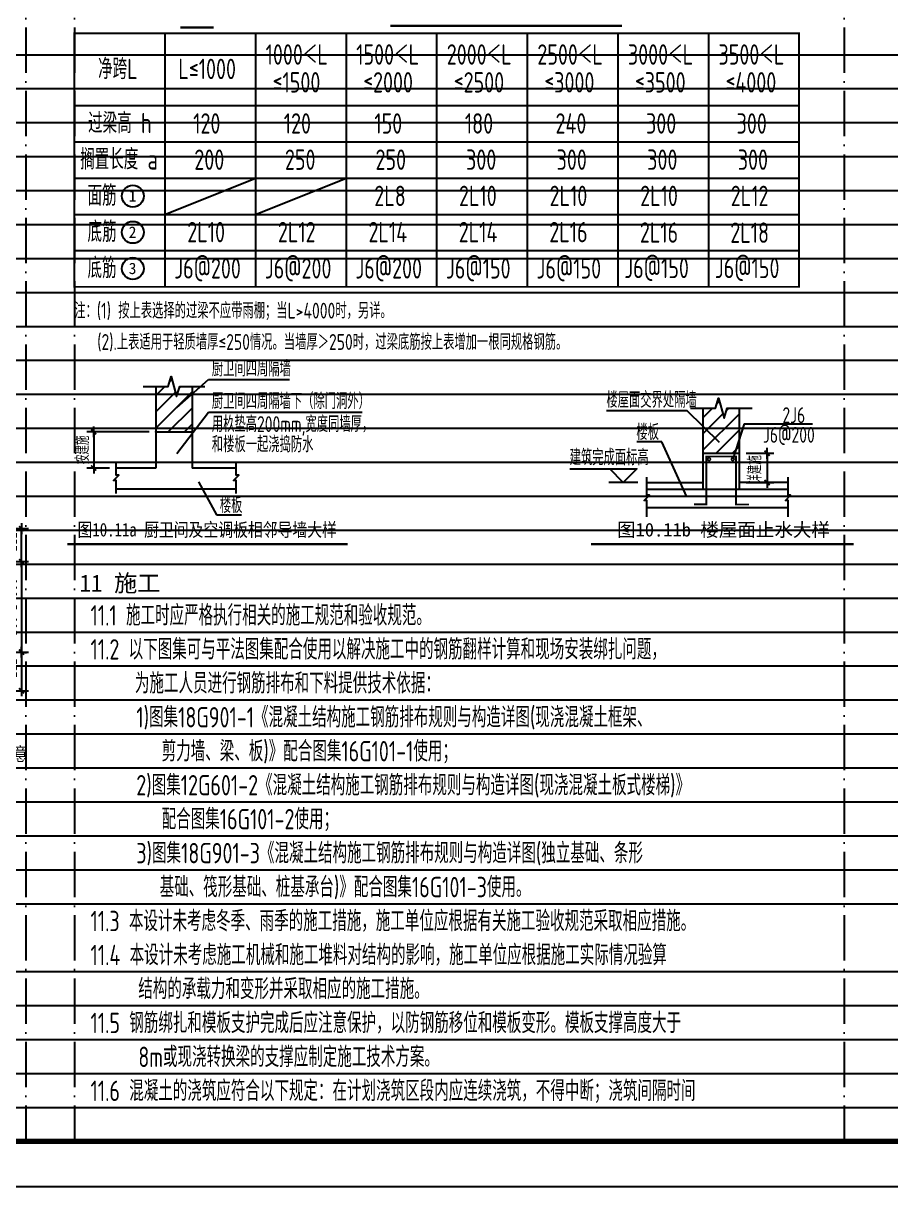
# Model space of a CAD drawing. Extents: x -1712635 to -854203, y -534641 to -21985.
# Drawn here: x -1557435 to -1538280, y -120393 to -94699 of the extents above; entities that cross this region are included whole.
import ezdxf
from ezdxf.enums import TextEntityAlignment as Align

# ---------------------------------------------------------------- set-up
doc = ezdxf.new("R2010")
doc.units = 0
doc.header["$LTSCALE"] = 1000
doc.linetypes.add('D1', pattern=[14, 10, -2, 0, -2])
doc.layers.get('0').update_dxf_attribs({"linetype": 'CONTINUOUS'})
doc.layers.get('Defpoints').update_dxf_attribs({"linetype": 'CONTINUOUS'})
for name, color, linetype in [('C-SHET-TTLB', 11, 'CONTINUOUS'), ('S-DETL-DIM', 151, 'CONTINUOUS'), ('S-DETL-HATCH', 253, 'CONTINUOUS'), ('S-DETL-LINE1', 2, 'CONTINUOUS'), ('S-DETL-RBAR', 1, 'CONTINUOUS'), ('S-DETL-TEXT', 7, 'CONTINUOUS')]:
    doc.layers.add(name, color=color, linetype=linetype)
doc.layers.add('S-1-TEXT', color=7, linetype='CONTINUOUS', lineweight=18)
doc.styles.add('TS', font='tssdeng.shx', dxfattribs={"width": 0.7, "bigfont": 'tssdchn.shx'})
doc.styles.add('TXT5', font='simhei.ttf')
doc.styles.add('黑体', font='simhei.ttf')
doc.dimstyles.new('DIM25', dxfattribs={"dimtxt": 300, "dimasz": 0.8, "dimexe": 150, "dimexo": 150, "dimgap": 100, "dimtad": 1, "dimdec": 0, "dimlfac": 0.25, "dimrnd": 1, "dimzin": 0, "dimdsep": 46, "dimtxsty": 'TS', "dimblk": '_DIMX', "dimcen": 0, "dimclrd": 256, "dimclre": 256, "dimclrt": 43, "dimadec": 1, "dimazin": 0, "dimtfac": 1, "dimtdec": 0, "dimtix": 1, "dimtmove": 2, "dimatfit": 3, "dimldrblk": 'ARCHTICK', "dimfxl": 0, "dimtolj": 1, "dimtzin": 1, "dimarcsym": 0})

# ---------------------------------------------------------------- blocks, each defined once
blk = doc.blocks.new('_DIMX')
blk.add_line((-150, 0), (150, 0))
at = {"const_width": 50}
blk.add_lwpolyline([(-70, -70), (70, 70)], dxfattribs=at)
blk = doc.blocks.new('*D1545')
at = {"layer": 'Defpoints', "color": 0}
for p in [(-1554508, -103721), (-1555880, -104521), (-1555383, -104521)]:
    blk.add_point(p, dxfattribs=at)
at = {"layer": 'S-DETL-DIM', "lineweight": -2}
for p, q in [((-1554658, -103721), (-1556030, -103721)), ((-1555880, -103722), (-1555880, -104520)), ((-1555533, -104521), (-1556030, -104521))]:
    blk.add_line(p, q, dxfattribs=at)
at = {"layer": 'S-DETL-DIM', "lineweight": -2, "xscale": 0.8, "yscale": 0.8, "zscale": 0.8}
for p, rotation in [((-1555880, -103721), 90), ((-1555880, -104521), 270)]:
    blk.add_blockref('_DIMX', p, dxfattribs=dict(at, rotation=rotation))
at = {"layer": 'S-DETL-DIM', "color": 43, "insert": (-1556130, -104121), "char_height": 300, "attachment_point": 5, "rotation": 90, "style": 'TS'}
blk.add_mtext('\\A1;按建施', dxfattribs=at)
blk = doc.blocks.new('_ArchTick')
at = {"color": 0, "const_width": 0.35}
blk.add_lwpolyline([(-0.5, -0.5), (0.5, 0.5)], dxfattribs=at)
blk = doc.blocks.new('*D1546')
at = {"layer": 'Defpoints', "color": 0}
for p in [(-1541620, -104195), (-1541620, -104842), (-1541011, -104842)]:
    blk.add_point(p, dxfattribs=at)
at = {"layer": 'S-DETL-DIM', "lineweight": -2}
for p, q in [((-1541470, -104195), (-1540861, -104195)), ((-1541011, -104196), (-1541011, -104841)), ((-1541470, -104842), (-1540861, -104842))]:
    blk.add_line(p, q, dxfattribs=at)
at = {"layer": 'S-DETL-DIM', "lineweight": -2, "xscale": 0.8, "yscale": 0.8, "zscale": 0.8}
for p, rotation in [((-1541011, -104195), 90), ((-1541011, -104842), 270)]:
    blk.add_blockref('_DIMX', p, dxfattribs=dict(at, rotation=rotation))
at = {"layer": 'S-DETL-DIM', "color": 43, "insert": (-1541283, -104553), "char_height": 300, "attachment_point": 5, "rotation": 90, "style": 'TS'}
blk.add_mtext('\\A1;详建施', dxfattribs=at)
blk = doc.blocks.new('*D1580')
at = {"layer": 'Defpoints', "color": 0}
for p in [(-1558354, -108587), (-1558354, -109439), (-1557472, -109439)]:
    blk.add_point(p, dxfattribs=at)
at = {"layer": 'S-DETL-DIM', "lineweight": -2}
for p, q in [((-1558204, -108587), (-1557322, -108587)), ((-1557472, -108587), (-1557472, -109438)), ((-1558204, -109439), (-1557322, -109439))]:
    blk.add_line(p, q, dxfattribs=at)
at = {"layer": 'S-DETL-DIM', "lineweight": -2, "xscale": 0.8, "yscale": 0.8, "zscale": 0.8}
for p, rotation in [((-1557472, -108587), 90), ((-1557472, -109439), 270)]:
    blk.add_blockref('_DIMX', p, dxfattribs=dict(at, rotation=rotation))
at = {"layer": 'S-DETL-DIM', "color": 43, "insert": (-1557722, -109013), "char_height": 300, "attachment_point": 5, "rotation": 90, "style": 'TS'}
blk.add_mtext('\\A1;≥LaE', dxfattribs=at)
blk = doc.blocks.new('*D1581')
at = {"layer": 'Defpoints', "color": 0}
for p in [(-1558354, -105859), (-1557472, -105859), (-1558354, -106587)]:
    blk.add_point(p, dxfattribs=at)
at = {"layer": 'S-DETL-DIM', "lineweight": -2}
for p, q in [((-1558204, -105859), (-1557322, -105859)), ((-1557472, -105858), (-1557472, -105857)), ((-1557472, -106587), (-1557472, -105859)), ((-1558204, -106587), (-1557322, -106587)), ((-1557472, -106587), (-1557472, -106588))]:
    blk.add_line(p, q, dxfattribs=at)
at = {"layer": 'S-DETL-DIM', "lineweight": -2, "xscale": 0.8, "yscale": 0.8, "zscale": 0.8}
for p, rotation in [((-1557472, -105859), 270), ((-1557472, -106587), 90)]:
    blk.add_blockref('_DIMX', p, dxfattribs=dict(at, rotation=rotation))
at = {"layer": 'S-DETL-DIM', "color": 43, "insert": (-1557722, -106223), "char_height": 300, "attachment_point": 5, "rotation": 90, "style": 'TS'}
blk.add_mtext('\\A1;≥LaE', dxfattribs=at)
blk = doc.blocks.new('*D1582')
at = {"layer": 'Defpoints', "color": 0}
for p in [(-1558354, -106587), (-1558354, -108587), (-1557472, -108587)]:
    blk.add_point(p, dxfattribs=at)
at = {"layer": 'S-DETL-DIM', "lineweight": -2}
for p, q in [((-1558204, -106587), (-1557322, -106587)), ((-1557472, -106587), (-1557472, -108586)), ((-1558204, -108587), (-1557322, -108587))]:
    blk.add_line(p, q, dxfattribs=at)
at = {"layer": 'S-DETL-DIM', "lineweight": -2, "xscale": 0.8, "yscale": 0.8, "zscale": 0.8}
for p, rotation in [((-1557472, -106587), 90), ((-1557472, -108587), 270)]:
    blk.add_blockref('_DIMX', p, dxfattribs=dict(at, rotation=rotation))
at = {"layer": 'S-DETL-DIM', "color": 43, "insert": (-1557722, -107587), "char_height": 300, "attachment_point": 5, "rotation": 90, "style": 'TS'}
blk.add_mtext('\\A1;300≤b≤800', dxfattribs=at)

msp = doc.modelspace()

# ---------------------------------------------------------------- hatches: boundary and pattern name
at = {"layer": 'S-DETL-HATCH'}
h = msp.add_hatch(dxfattribs=at)
h.set_pattern_fill('ANSI31', color=256, scale=80, style=0)
h.set_pattern_definition([(45, (-2175786.52, -46367.55), (-179.60512, 179.60512), [])])
h.paths.add_polyline_path([(-1553708.47, -103720.94), (-1553708.47, -102722.93), (-1553978.47, -102722.93), (-1554048.47, -102942.93), (-1554168.47, -102502.93), (-1554238.47, -102722.93), (-1554508.47, -102722.93), (-1554508.47, -103720.94)])
h = msp.add_hatch(dxfattribs=at)
h.set_pattern_fill('ANSI31', color=256, scale=80, style=0)
h.set_pattern_definition([(45, (-2172235.4, -46766.7), (-179.60512, 179.60512), [])])
h.paths.add_polyline_path([(-1541620.28, -104195.1), (-1541620.28, -103197.08), (-1541890.28, -103197.08), (-1541960.28, -103417.08), (-1542080.28, -102977.08), (-1542150.28, -103197.08), (-1542420.28, -103197.08), (-1542420.28, -104195.1)])

# ---------------------------------------------------------------- linework, layer by layer
at = {"layer": 'C-SHET-TTLB'}
msp.add_lwpolyline([(-1490462.67, -60992.79), (-1490462.67, -120392.79), (-1595562.67, -120392.79), (-1595562.67, -60992.79)], close=True, dxfattribs=at)
at = {"layer": 'C-SHET-TTLB', "const_width": 120}
msp.add_lwpolyline([(-1593722.67, -61992.79), (-1491462.67, -61992.79), (-1491462.67, -119392.79), (-1593722.67, -119392.79)], close=True, dxfattribs=at)
at = {"layer": 'Defpoints', "color": 252, "linetype": 'D1', "ltscale": 0.1}
for p, q in [((-1557378.67, -65392.79), (-1557378.67, -119392.79)), ((-1556306.67, -65392.79), (-1556306.67, -119392.79)), ((-1539306.67, -65392.79), (-1539306.67, -119392.79))]:
    msp.add_line(p, q, dxfattribs=at)
at = {"layer": 'Defpoints', "color": 252}
for p, q in [((-1593722.67, -95392.79), (-1520162.67, -95392.79)), ((-1593722.67, -96142.79), (-1520162.67, -96142.79)), ((-1593722.67, -96892.79), (-1520162.67, -96892.79)), ((-1593722.67, -97642.79), (-1520162.67, -97642.79)), ((-1593722.67, -98392.79), (-1520162.67, -98392.79)), ((-1593722.67, -99142.79), (-1520162.67, -99142.79)), ((-1593722.67, -99892.79), (-1520162.67, -99892.79)), ((-1593722.67, -100642.79), (-1520162.67, -100642.79)), ((-1593722.67, -101392.79), (-1520162.67, -101392.79)), ((-1593722.67, -102142.79), (-1520162.67, -102142.79)), ((-1593722.67, -102892.79), (-1520162.67, -102892.79)), ((-1593722.67, -103642.79), (-1520162.67, -103642.79)), ((-1593722.67, -104392.79), (-1520162.67, -104392.79)), ((-1593722.67, -105142.79), (-1520162.67, -105142.79)), ((-1593722.67, -105892.79), (-1520162.67, -105892.79)), ((-1593722.67, -106642.79), (-1520162.67, -106642.79)), ((-1593722.67, -107392.79), (-1520162.67, -107392.79)), ((-1593722.67, -108142.79), (-1520162.67, -108142.79)), ((-1593722.67, -108892.79), (-1520162.67, -108892.79)), ((-1593722.67, -109642.79), (-1520162.67, -109642.79)), ((-1593722.67, -110392.79), (-1520162.67, -110392.79)), ((-1593722.67, -111142.79), (-1520162.67, -111142.79)), ((-1593722.67, -111892.79), (-1520162.67, -111892.79)), ((-1593722.67, -112642.79), (-1520162.67, -112642.79)), ((-1593722.67, -113392.79), (-1520162.67, -113392.79)), ((-1593722.67, -114142.79), (-1520162.67, -114142.79)), ((-1593722.67, -115642.79), (-1520162.67, -115642.79)), ((-1593722.67, -116392.79), (-1520162.67, -116392.79)), ((-1593722.67, -117142.79), (-1520162.67, -117142.79)), ((-1593722.67, -117892.79), (-1520162.67, -117892.79)), ((-1593722.67, -118642.79), (-1520162.67, -118642.79))]:
    msp.add_line(p, q, dxfattribs=at)
at = {"layer": 'S-DETL-DIM'}
for points in [[(-1554788.47, -102722.93), (-1554238.47, -102722.93), (-1554168.47, -102502.93), (-1554048.47, -102942.93), (-1553978.47, -102722.93), (-1553428.47, -102722.93)], [(-1542700.28, -103197.08), (-1542150.28, -103197.08), (-1542080.28, -102977.08), (-1541960.28, -103417.08), (-1541890.28, -103197.08), (-1541340.28, -103197.08)], [(-1555383.18, -105085.08), (-1555383.18, -104794.16), (-1555441.35, -104794.15), (-1555325, -104677.79), (-1555383.18, -104677.78), (-1555383.18, -104386.85)], [(-1552736.28, -105085.08), (-1552736.28, -104794.16), (-1552794.46, -104794.15), (-1552678.11, -104677.79), (-1552736.28, -104677.78), (-1552736.28, -104386.85)], [(-1543662.88, -105601.2), (-1543662.88, -105237.95), (-1543721.05, -105237.94), (-1543604.7, -105121.59), (-1543662.88, -105121.58), (-1543662.88, -104726.2)], [(-1540547.78, -105601.2), (-1540547.78, -105237.95), (-1540605.95, -105237.94), (-1540489.6, -105121.59), (-1540547.78, -105121.58), (-1540547.78, -104726.2)]]:
    msp.add_lwpolyline(points, dxfattribs=at)
at = {"layer": 'S-DETL-LINE1'}
for p, q in [((-1554508.47, -102722.93), (-1554508.47, -104520.8)), ((-1553708.47, -102722.93), (-1553708.47, -104520.8)), ((-1542420.28, -104995.1), (-1542420.28, -103197.08)), ((-1541620.28, -104995.1), (-1541620.28, -103197.08)), ((-1554508.47, -103720.94), (-1553708.47, -103720.94)), ((-1542420.28, -104195.1), (-1541620.28, -104195.1)), ((-1554508.47, -104520.8), (-1555383.18, -104520.8)), ((-1552736.28, -104520.8), (-1553708.47, -104520.8)), ((-1552736.28, -104986.29), (-1555383.18, -104986.29)), ((-1543662.88, -104842.1), (-1542420.28, -104842.1)), ((-1540547.78, -104995.1), (-1543662.88, -104995.1)), ((-1540547.78, -104842.1), (-1541620.28, -104842.1)), ((-1543662.88, -105395.1), (-1540554.44, -105395.1))]:
    msp.add_line(p, q, dxfattribs=at)
at = {"layer": 'S-DETL-LINE1', "color": 0, "linetype": 'ByBlock'}
for p in [(-1554508.47, -103720.94), (-1553708.47, -103720.94)]:
    msp.add_point(p, dxfattribs=at)
at = {"layer": 'S-DETL-RBAR', "color": 1, "const_width": 40}
msp.add_lwpolyline([(-1542621.3, -105324.06), (-1542350.28, -105324.06), (-1542350.28, -104265.1), (-1541697.89, -104265.1), (-1541697.89, -105325.16), (-1541408.62, -105325.16)], dxfattribs=at)
at = {"layer": 'S-DETL-RBAR', "color": 1, "const_width": 60}
for points in [[(-1542272.78, -104325.1, -1), (-1542307.78, -104325.1, -1)], [(-1541750.36, -104325.1, -1), (-1541785.36, -104325.1, -1)]]:
    msp.add_lwpolyline(points, format="xyb", close=True, dxfattribs=at)
at = {"layer": 'S-DETL-TEXT'}
for p, q in [((-1552306.67, -94920.07), (-1552306.67, -100520.07)), ((-1550306.67, -94920.07), (-1550306.67, -100520.07)), ((-1548306.67, -94920.07), (-1548306.67, -100520.07)), ((-1546306.67, -94920.07), (-1546306.67, -100520.07)), ((-1544306.67, -94920.07), (-1544306.67, -100520.07)), ((-1542306.67, -94920.07), (-1542306.67, -100520.07)), ((-1540306.67, -94920.07), (-1540306.67, -100520.07)), ((-1556306.67, -97320.07), (-1540306.67, -97320.07)), ((-1556306.67, -98120.07), (-1540306.67, -98120.07)), ((-1554306.67, -98920.07), (-1552306.67, -98120.07)), ((-1552306.67, -98920.07), (-1550306.67, -98120.07)), ((-1556306.67, -98920.07), (-1540306.67, -98920.07)), ((-1556306.67, -99720.07), (-1540306.67, -99720.07)), ((-1554043.99, -103181.61), (-1553342.27, -102567.53)), ((-1553342.27, -102567.53), (-1551557.52, -102567.53)), ((-1554043.99, -104201.44), (-1553342.27, -103286.24)), ((-1553342.27, -103286.24), (-1549953.6, -103286.24)), ((-1542774.2, -103257.34), (-1544558.95, -103257.34)), ((-1542064.59, -103959.57), (-1542774.2, -103257.34)), ((-1541515.23, -103541.78), (-1541767.86, -104325.1)), ((-1541515.23, -103541.78), (-1540010.73, -103541.78)), ((-1543337.08, -103939.89), (-1543885.21, -103939.89)), ((-1542779.09, -105156.02), (-1543337.08, -103939.89)), ((-1553567.42, -104823.47), (-1553164.79, -105551.85)), ((-1543861.63, -104842.1), (-1544508.09, -104842.1)), ((-1553164.79, -105551.85), (-1552616.66, -105551.85))]:
    msp.add_line(p, q, dxfattribs=at)
for points, const_width in [([(-1553232.51, -94793.15), (-1553966, -94793.15)], 50), ([(-1549330.99, -94753.24), (-1544213.62, -94753.24)], 50), ([(-1540306.67, -94920.07), (-1540306.67, -100520.07), (-1556306.67, -100520.07), (-1556306.67, -94920.07), (-1540306.67, -94920.07)], 40), ([(-1554306.67, -94920.07), (-1554306.67, -100520.07)], 40), ([(-1556306.67, -96520.07), (-1540306.67, -96520.07)], 40), ([(-1556464.41, -106204.33), (-1550269.77, -106204.33)], 50), ([(-1544901.32, -106204.33), (-1539097.25, -106204.33)], 50)]:
    msp.add_lwpolyline(points, dxfattribs=dict(at, const_width=const_width))
at = {"layer": 'S-DETL-TEXT', "flags": 128}
msp.add_lwpolyline([(-1545364.78, -104542.1), (-1543884.86, -104542.1), (-1544184.86, -104842.1), (-1544484.86, -104542.1)], dxfattribs=at)
at = {"layer": 'S-DETL-TEXT', "color": 0, "const_width": 40}
msp.add_lwpolyline([(-1562259.25, -111142.79), (-1557029.77, -111142.79)], dxfattribs=at)
at = {"layer": 'S-DETL-TEXT'}
for centre in [(-1555015.18, -98515.86), (-1555015.18, -99315.86), (-1555015.18, -100115.86)]:
    msp.add_circle(centre, 241.41, dxfattribs=at)

# ---------------------------------------------------------------- texts
at = {"layer": 'S-1-TEXT', "style": '黑体'}
msp.add_text('11 施工', height=375, dxfattribs=at).set_placement((-1556194.8, -107250.36))
at = {"layer": 'S-1-TEXT', "style": 'TS', "width": 0.75}
for s, p in [('11.1 施工时应严格执行相关的施工规范和验收规范。', (-1555949.9, -108000.36)), ('11.2 以下图集可与平法图集配合使用以解决施工中的钢筋翻样计算和现场安装绑扎问题，', (-1555949.9, -108750.36)), ('为施工人员进行钢筋排布和下料提供技术依据：', (-1554968.4, -109500.36)), ('1)图集18G901-1《混凝土结构施工钢筋排布规则与构造详图(现浇混凝土框架、', (-1554938.59, -110250.36)), ('剪力墙、梁、板)》配合图集16G101-1使用；', (-1554378.84, -111000.36)), ('2)图集12G601-2《混凝土结构施工钢筋排布规则与构造详图(现浇混凝土板式楼梯)》', (-1554938.59, -111750.36)), ('配合图集16G101-2使用；', (-1554378.84, -112500.36)), ('3)图集18G901-3《混凝土结构施工钢筋排布规则与构造详图(独立基础、条形', (-1554938.59, -113250.36)), ('基础、筏形基础、桩基承台)》配合图集16G101-3使用。', (-1554423.4, -114000.36)), ('11.3 本设计未考虑冬季、雨季的施工措施，施工单位应根据有关施工验收规范采取相应措施。', (-1555949.9, -114750.36)), ('11.4 本设计未考虑施工机械和施工堆料对结构的影响，施工单位应根据施工实际情况验算', (-1555949.9, -115500.36)), ('结构的承载力和变形并采取相应的施工措施。', (-1554894.73, -116250.36)), ('11.5 钢筋绑扎和模板支护完成后应注意保护，以防钢筋移位和模板变形。模板支撑高度大于', (-1555949.9, -117000.36)), ('8m或现浇转换梁的支撑应制定施工技术方案。', (-1554894.73, -117750.36)), ('11.6 混凝土的浇筑应符合以下规定：在计划浇筑区段内应连续浇筑，不得中断；浇筑间隔时间', (-1555949.9, -118500.36))]:
    msp.add_text(s, height=450, dxfattribs=at).set_placement(p)
at = {"layer": 'S-DETL-TEXT'}
for s, height, style, width, p in [('1000＜L', 450, 'TS', 0.75, (-1552083.43, -95613.49)), ('1500＜L', 450, 'TS', 0.75, (-1550083.43, -95613.49)), ('2000＜L', 450, 'TS', 0.75, (-1548083.43, -95613.49)), ('2500＜L', 450, 'TS', 0.75, (-1546083.43, -95613.49)), ('3000＜L', 450, 'TS', 0.75, (-1544083.43, -95613.49)), ('3500＜L', 450, 'TS', 0.75, (-1542083.43, -95613.49)), ('净跨L', 450, 'TS', 0.75, (-1555782.37, -95932.38)), (' L≤1000', 450, 'TS', 0.75, (-1554216.37, -95932.38)), ('≤1500', 450, 'TS', 0.75, (-1551929.71, -96228.31)), ('≤2000', 450, 'TS', 0.75, (-1549929.71, -96228.31)), ('≤2500', 450, 'TS', 0.75, (-1547929.71, -96228.31)), ('≤3000', 450, 'TS', 0.75, (-1545929.71, -96228.31)), ('≤3500', 450, 'TS', 0.75, (-1543929.71, -96228.31)), ('≤4000', 450, 'TS', 0.75, (-1541929.71, -96228.31)), ('过梁高 h', 450, 'TS', 0.75, (-1556003.53, -97128.73)), ('120', 450, 'TS', 0.75, (-1553683.12, -97136.42)), ('120', 450, 'TS', 0.75, (-1551683.12, -97136.42)), ('150', 450, 'TS', 0.75, (-1549683.12, -97136.42)), ('180', 450, 'TS', 0.75, (-1547683.12, -97136.42)), ('240', 450, 'TS', 0.75, (-1545683.12, -97136.42)), ('300', 450, 'TS', 0.75, (-1543683.12, -97136.42)), ('300', 450, 'TS', 0.75, (-1541683.12, -97136.42)), ('搁置长度 a', 450, 'TS', 0.75, (-1556177.96, -97928.73)), ('200', 450, 'TS', 0.75, (-1553657.16, -97936.42)), ('250', 450, 'TS', 0.75, (-1551657.16, -97936.42)), ('250', 450, 'TS', 0.75, (-1549657.16, -97936.42)), ('300', 450, 'TS', 0.75, (-1547657.16, -97936.42)), ('300', 450, 'TS', 0.75, (-1545657.16, -97936.42)), ('300', 450, 'TS', 0.75, (-1543657.16, -97936.42)), ('300', 450, 'TS', 0.75, (-1541657.16, -97936.42)), ('面筋', 450, 'TS', 0.75, (-1556015.56, -98728.73)), ('2L8', 450, 'TS', 0.75, (-1549683.12, -98736.42)), ('2L10', 450, 'TS', 0.75, (-1547812.92, -98736.42)), ('2L10', 450, 'TS', 0.75, (-1545812.92, -98736.42)), ('2L10', 450, 'TS', 0.75, (-1543812.92, -98736.42)), ('2L12', 450, 'TS', 0.75, (-1541812.92, -98736.42)), ('底筋', 450, 'TS', 0.75, (-1556015.56, -99528.73)), ('2L10', 450, 'TS', 0.75, (-1553812.92, -99536.42)), ('2L12', 450, 'TS', 0.75, (-1551812.92, -99536.42)), ('2L14', 450, 'TS', 0.75, (-1549812.92, -99536.42)), ('2L14', 450, 'TS', 0.75, (-1547819.41, -99536.42)), ('2L16', 450, 'TS', 0.75, (-1545819.41, -99536.42)), ('2L16', 450, 'TS', 0.75, (-1543819.41, -99545.26)), ('2L18', 450, 'TS', 0.75, (-1541822.62, -99549.24)), ('底筋', 450, 'TS', 0.75, (-1556015.56, -100328.73)), ('J6@200', 450, 'TS', 0.75, (-1554100.81, -100336.42)), ('J6@200', 450, 'TS', 0.75, (-1552100.81, -100336.42)), ('J6@200', 450, 'TS', 0.75, (-1550100.81, -100336.42)), ('J6@150', 450, 'TS', 0.75, (-1548100.81, -100336.42)), ('J6@150', 450, 'TS', 0.75, (-1546100.81, -100336.42)), ('J6@150', 450, 'TS', 0.75, (-1544163.22, -100327.51)), ('J6@150', 450, 'TS', 0.75, (-1542163.22, -100327.51)), ('注：(1) 按上表选择的过梁不应带雨棚；当L>4000时，另详。', 350, 'TS', 0.75, (-1556309.02, -101220.4)), (' (2).上表适用于轻质墙厚≤250情况。当墙厚＞250时，过梁底筋按上表增加一根同规格钢筋。', 350, 'TS', 0.75, (-1555960.17, -101912.69)), ('厨卫间四周隔墙', 350, 'TS', 0.75, (-1553271.22, -102500.01)), ('厨卫间四周隔墙下（除门洞外）', 350, 'TS', 0.75, (-1553271.22, -103218.73)), ('楼屋面交界处隔墙', 350, 'TS', 0.75, (-1544558.32, -103189.82)), ('2J6', 350, 'TS', 0.75, (-1540671.93, -103529.24)), ('用杦垫高200mm,宽度同墙厚，', 350, 'TS', 0.75, (-1553271.22, -103725.51)), ('楼板', 350, 'TS', 0.75, (-1543896.19, -103902.76)), ('和楼板一起浇捣防水', 350, 'TS', 0.75, (-1553271.22, -104174.01)), ('J6@200', 350, 'TS', 0.75, (-1541101.52, -103963.33)), ('建筑完成面标高', 350, 'TS', 0.75, (-1545370.03, -104460.76)), ('楼板', 350, 'TS', 0.75, (-1553093.75, -105514.72)), ('图9.7.17b 墙开圆孔加强钢筋示意', 300, '黑体', 0.8, (-1562244.42, -110987.74))]:
    msp.add_text(s, height=height, dxfattribs=dict(at, style=style, width=width)).set_placement(p)
at = {"layer": 'S-DETL-TEXT', "style": 'TXT5'}
for s, p in [('1', (-1555105.48, -98638.14)), ('2', (-1555105.48, -99438.14)), ('3', (-1555105.48, -100238.14))]:
    msp.add_text(s, height=250, dxfattribs=at).set_placement(p)
at = {"layer": 'S-DETL-TEXT', "style": '黑体', "width": 0.8}
msp.add_text('图10.11a 厨卫间及空调板相邻导墙大样', height=300, dxfattribs=at).set_placement((-1553373.06, -106033.16), align=Align.CENTER)
at = {"layer": 'S-DETL-TEXT', "style": '黑体'}
msp.add_text('图10.11b 楼屋面止水大样', height=300, dxfattribs=at).set_placement((-1541972.65, -106033.16), align=Align.CENTER)

# ---------------------------------------------------------------- dimensions: what is measured, and where the dimension line sits
at = {"layer": 'S-DETL-DIM'}
for base, p1, p2, angle, text, picture, middle in [((-1555880.1, -104520.8), (-1554508.47, -103720.94), (-1555383.18, -104520.8), 90, '按建施', '*D1545', (-1556130.1, -104120.87)), ((-1557472.16, -105859.01), (-1558353.75, -106586.57), (-1558353.75, -105859.01), 270, '≥LaE', '*D1581', (-1557722.16, -106222.79)), ((-1557472.16, -108586.57), (-1558353.75, -106586.57), (-1558353.75, -108586.57), 90, '300≤b≤800', '*D1582', (-1557722.16, -107586.57)), ((-1557472.16, -109438.87), (-1558353.75, -108586.57), (-1558353.75, -109438.87), 90, '≥LaE', '*D1580', (-1557722.16, -109012.72))]:
    dim = msp.add_linear_dim(base=base, p1=p1, p2=p2, angle=angle, text=text, dimstyle='DIM25', dxfattribs=at)
    dim.commit()
    dim.dimension.update_dxf_attribs({"geometry": picture, "text_midpoint": middle})
dim = msp.add_linear_dim(base=(-1541010.87, -104842.1), p1=(-1541620.28, -104195.1), p2=(-1541620.28, -104842.1), angle=90, text='详建施', dimstyle='DIM25', dxfattribs=at)
dim.commit()
dim.dimension.update_dxf_attribs({"geometry": '*D1546', "text_midpoint": (-1541283.49, -104553.2), "dimtype": 160})

doc.saveas('drawing.dxf')
